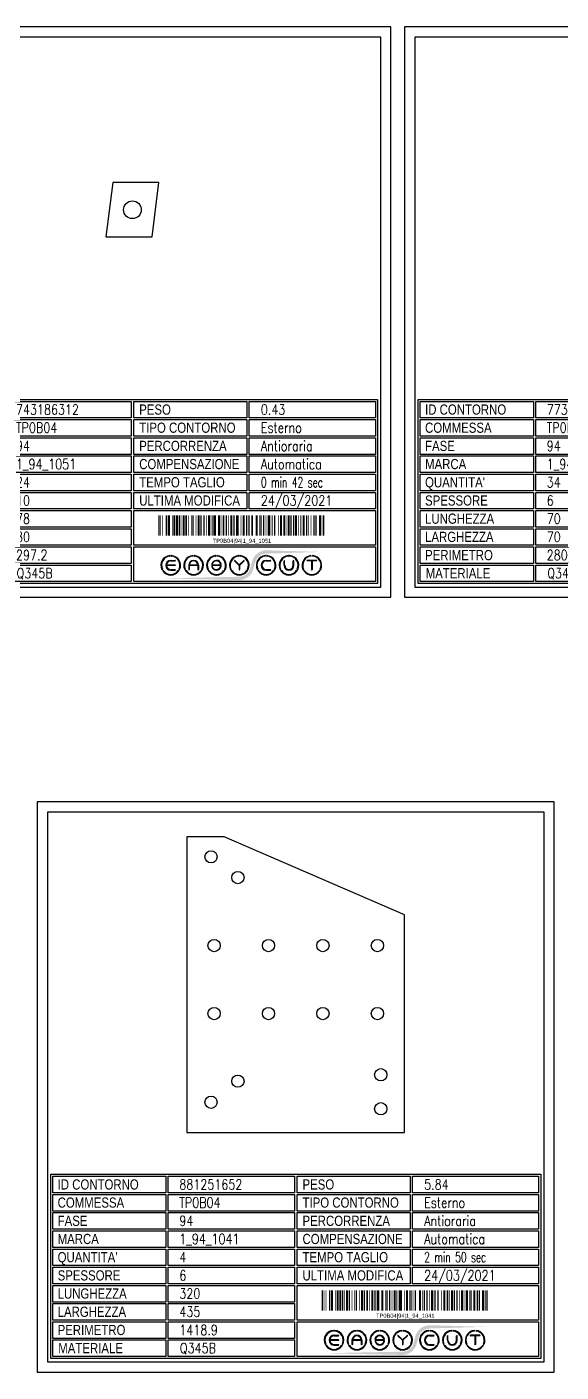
# Model space of a CAD drawing. Header units: millimetres. Extents: x -16874 to 48937, y 0 to 27575.
# Drawn here: x 10480 to 11265, y 983 to 2962 of the extents above; entities that cross this region are included whole.
import ezdxf
from ezdxf.enums import TextEntityAlignment as Align

# ---------------------------------------------------------------- set-up
doc = ezdxf.new("R2010")
doc.units = ezdxf.units.MM
doc.styles.add('EasyCutStyle', font='romans.shx', dxfattribs={"width": 0.8})
doc.styles.add('EasyCutStyle1', font='arial.ttf', dxfattribs={"width": 0.8})
doc.styles.get("Standard").update_dxf_attribs({"font": 'arial.ttf'})

# ---------------------------------------------------------------- blocks, each defined once
blk = doc.blocks.new('*U10')
at = {"color": 5}
blk.add_lwpolyline([(0, 0), (760, 0), (760, 839), (0, 839)], close=True, dxfattribs=at)
at = {"color": 7}
blk.add_lwpolyline([(15, 15), (745, 15), (745, 824), (15, 824)], close=True, dxfattribs=at)
at = {"color": 253}
blk.add_lwpolyline([(20, 291), (740, 291), (740, 20), (20, 20)], close=True, dxfattribs=at)
at = {"color": 2}
for points in [[(23, 288.1), (189.3, 288.1), (189.3, 263.7), (23, 263.7)], [(23, 288.1), (189.3, 288.1), (189.3, 263.7), (23, 263.7)], [(381.9, 288.1), (548.3, 288.1), (548.3, 263.7), (381.9, 263.7)], [(23, 261.4), (189.3, 261.4), (189.3, 237), (23, 237)], [(381.9, 261.4), (548.3, 261.4), (548.3, 237), (381.9, 237)], [(23, 234.6), (189.3, 234.6), (189.3, 210.2), (23, 210.2)], [(381.9, 234.6), (548.3, 234.6), (548.3, 210.2), (381.9, 210.2)], [(23, 207.9), (189.3, 207.9), (189.3, 183.4), (23, 183.4)], [(381.9, 207.9), (548.3, 207.9), (548.3, 183.4), (381.9, 183.4)], [(23, 181.1), (189.3, 181.1), (189.3, 156.7), (23, 156.7)], [(381.9, 181.1), (548.3, 181.1), (548.3, 156.7), (381.9, 156.7)], [(23, 154.3), (189.3, 154.3), (189.3, 129.9), (23, 129.9)], [(381.9, 154.3), (548.3, 154.3), (548.3, 129.9), (381.9, 129.9)], [(23, 127.6), (189.3, 127.6), (189.3, 103.1), (23, 103.1)], [(23, 100.8), (189.3, 100.8), (189.3, 76.4), (23, 76.4)], [(23, 74), (189.3, 74), (189.3, 49.6), (23, 49.6)], [(23, 47.3), (189.3, 47.3), (189.3, 22.9), (23, 22.9)]]:
    blk.add_lwpolyline(points, close=True, dxfattribs=at)
at = {"color": 1}
for points in [[(192.7, 288.1), (378.1, 288.1), (378.1, 263.7), (192.7, 263.7)], [(551.6, 288.1), (737, 288.1), (737, 263.7), (551.6, 263.7)], [(192.7, 261.4), (378.1, 261.4), (378.1, 237), (192.7, 237)], [(551.6, 261.4), (737, 261.4), (737, 237), (551.6, 237)], [(192.7, 234.6), (378.1, 234.6), (378.1, 210.2), (192.7, 210.2)], [(551.6, 234.6), (737, 234.6), (737, 210.2), (551.6, 210.2)], [(192.7, 207.9), (378.1, 207.9), (378.1, 183.4), (192.7, 183.4)], [(551.6, 207.9), (737, 207.9), (737, 183.4), (551.6, 183.4)], [(192.7, 181.1), (378.1, 181.1), (378.1, 156.7), (192.7, 156.7)], [(551.6, 181.1), (737, 181.1), (737, 156.7), (551.6, 156.7)], [(192.7, 154.3), (378.1, 154.3), (378.1, 129.9), (192.7, 129.9)], [(551.6, 154.3), (737, 154.3), (737, 129.9), (551.6, 129.9)], [(192.7, 127.6), (378.1, 127.6), (378.1, 103.1), (192.7, 103.1)], [(381.9, 127.6), (737, 127.6), (737, 76.4), (381.9, 76.4)], [(192.7, 100.8), (378.1, 100.8), (378.1, 76.4), (192.7, 76.4)], [(192.7, 74), (378.1, 74), (378.1, 49.6), (192.7, 49.6)], [(381.9, 74), (737, 74), (737, 22.9), (381.9, 22.9)], [(192.7, 47.3), (378.1, 47.3), (378.1, 22.9), (192.7, 22.9)]]:
    blk.add_lwpolyline(points, close=True, dxfattribs=at)
at = {"color": 161, "style": 'EasyCutStyle1', "width": 0.8}
for s, p in [('ID CONTORNO', (30.1, 268.6)), ('PESO', (390, 268.6)), ('COMMESSA', (30.1, 241.9)), ('TIPO CONTORNO', (390, 241.9)), ('FASE', (30.1, 215.1)), ('PERCORRENZA', (390, 215.1)), ('MARCA', (30.1, 188.4)), ('COMPENSAZIONE', (390, 188.4)), ("QUANTITA'", (30.1, 161.6)), ('TEMPO TAGLIO', (390, 161.6)), ('SPESSORE', (30.1, 134.8)), ('ULTIMA MODIFICA', (390, 134.8)), ('LUNGHEZZA', (30.1, 108.1)), ('LARGHEZZA', (30.1, 81.3)), ('PERIMETRO', (30.1, 54.5)), ('MATERIALE', (31, 27.8))]:
    blk.add_text(s, height=15, dxfattribs=at).set_placement(p)
at = {"style": 'EasyCutStyle'}
for tag, p, width in [('IDSHAPE', (208.9, 268.6), 0.8), ('WEIGTHSHAPE', (568.8, 268.6), 0.8), ('ORDERSHAPE', (208.9, 241.9), 0.8), ('TYPESHAPE', (568.8, 241.9), 0.8), ('PHASESHAPE', (208.9, 215.1), 0.8), ('JOUSHAPE', (568.8, 215.1), 0.8), ('MKSHAPE', (208.9, 188.4), 0.8), ('COMPSHAPE', (568.8, 188.4), 0.8), ('QTASHAPE', (208.9, 161.6), 0.8), ('TIMECUTSHAPE', (568.8, 161.6), 0.65), ('TKSHAPE', (208.9, 134.8), 0.8), ('LASTMODIFYSHAPE', (568.8, 134.8), 0.8), ('LENGTHSHAPE', (208.9, 108.1), 0.8), ('HEIGHTSHAPE', (208.9, 81.3), 0.8), ('PERIMETERSHAPE', (208.9, 54.5), 0.8), ('MATSHAPE', (209.8, 27.8), 0.8)]:
    blk.add_attdef(tag, p, '', height=15, dxfattribs=dict(at, width=width))
blk = doc.blocks.new('Logo')
h = blk.add_hatch(color=256)
h.set_gradient(color1=(255, 0, 0), color2=(255, 255, 0), tint=1)
h.paths.add_polyline_path([(20.5, 4.4, -0.339454), (37.1, 17.2), (118.6, 19.6), (37.1, 22, 0.339454), (15.8, 5.7), (13.2, -4.2, -0.339454), (-3.4, -16.9), (-118.2, -19.3), (-3.4, -21.7, 0.339454), (17.8, -5.4)])
for color, points in [(140, [(-115.9, -5.7, -1), (-116.7, -6.1, -0.520567), (-104.9, 14.3, -1), (-104.9, 13.5, 0.520567)]), (256, [(-97.3, 0.4), (-110, 0.4, -0.394366), (-103.7, 6.3), (-97.3, 6.3, 1), (-97.3, 7.2), (-103.7, 7.2, 1), (-103.7, -7.2), (-97.3, -7.2, 1), (-97.3, -6.3), (-103.7, -6.3, -0.394366), (-110, -0.4), (-97.3, -0.4, 1)]), (140, [(-91.4, -5.7, 1), (-90.6, -6.1, 0.520567), (-102.4, 14.3, 0.916853), (-102.6, 13.5, 0.043377), (-102.5, 13.5, -0.520567)]), (140, [(-82.3, -5.7, -1), (-83.1, -6.1, -0.520567), (-71.3, 14.3, -1), (-71.3, 13.5, 0.520567)]), (140, [(-57.8, -5.7, 1), (-57, -6.1, 0.520567), (-68.8, 14.3, 1), (-68.9, 13.5, -0.520567)]), (140, [(-48.7, -5.7, -1), (-49.5, -6.1, -0.520567), (-37.7, 14.3, -1), (-37.7, 13.5, 0.520567)]), (256, [(-31.2, -0.4, -0.486114), (-30.3, -1.5, -0.776377), (-42.6, -1.6, 1), (-43.4, -1.9, 0.776377), (-29.5, -1.7, 0.486114), (-31.2, 0.4), (-41.8, 0.4, -0.486114), (-42.6, 1.5, -0.776377), (-30.4, 1.6, 1), (-29.5, 1.9, 0.776377), (-43.5, 1.7, 0.486114), (-41.8, -0.4)]), (140, [(-24.2, -5.7, 1), (-23.4, -6.1, 0.520567), (-35.2, 14.3, 1), (-35.3, 13.5, -0.520567)]), (140, [(-15.1, -5.7, -1), (-15.9, -6.1, -0.520567), (-4.1, 14.3, -1), (-4.1, 13.5, 0.520567)]), (256, [(-9.3, 7.1, 1), (-10, 6.5), (-3.3, -0.2), (-3.3, -6.3, 1), (-2.4, -6.3), (-2.4, -0.2), (4.2, 6.5, 1), (3.6, 7.1), (-2.9, 0.6)]), (140, [(9.4, -5.7, 1), (10.2, -6.1, 0.520567), (-1.6, 14.3, 1), (-1.7, 13.5, -0.520567)]), (140, [(24.2, -5.7, -1), (23.4, -6.1, -0.520567), (35.2, 14.3, -1), (35.3, 13.5, 0.520567)]), (256, [(36.5, -7.2), (42.8, -7.2, 1), (42.8, -6.3), (36.5, -6.3, -1), (36.5, 6.3), (42.8, 6.3, 1), (42.8, 7.2), (36.5, 7.2, 1)]), (140, [(48.7, -5.7, 1), (49.5, -6.1, 0.520567), (37.7, 14.3, 1), (37.7, 13.5, -0.520567)]), (140, [(57.8, -5.7, -1), (57, -6.1, -0.520567), (68.8, 14.3, -1), (68.9, 13.5, 0.520567)]), (256, [(63.7, 0), (63.7, 6.3, 1), (62.9, 6.3), (62.9, 0, 1), (77.3, 0), (77.3, 6.3, 1), (76.4, 6.3), (76.4, 0, -1)]), (140, [(82.3, -5.7, 1), (83.1, -6.1, 0.520567), (71.3, 14.3, 1), (71.3, 13.5, -0.520567)]), (140, [(91.4, -5.7, -1), (90.6, -6.1, -0.520567), (102.4, 14.3, -1), (102.5, 13.5, 0.520567)]), (256, [(96.9, 7.2, 1), (96.9, 6.3), (103.2, 6.3), (103.2, -6.3, 1), (104.1, -6.3), (104.1, 6.3), (110.4, 6.3, 1), (110.4, 7.2)]), (140, [(115.9, -5.7, 1), (116.7, -6.1, 0.520567), (104.9, 14.3, 1), (104.9, 13.5, -0.520567)]), (140, [(-91.9, -8.3, 1), (-92.6, -7.8, -0.520567), (-114.8, -7.8, 1), (-115.5, -8.3, 0.520567)]), (140, [(-58.3, -8.3, 1), (-59, -7.8, -0.520567), (-81.2, -7.8, 1), (-81.9, -8.3, 0.520567)]), (140, [(-24.7, -8.3, 1), (-25.4, -7.8, -0.520567), (-47.6, -7.8, 1), (-48.3, -8.3, 0.520567)]), (140, [(8.9, -8.3, 1), (8.2, -7.8, -0.520567), (-14, -7.8, 1), (-14.7, -8.3, 0.520567)]), (140, [(48.3, -8.3, 1), (47.6, -7.8, -0.520567), (25.4, -7.8, 1), (24.7, -8.3, 0.520567)]), (140, [(81.9, -8.3, 1), (81.2, -7.8, -0.520567), (59, -7.8, 1), (58.3, -8.3, 0.520567)]), (140, [(115.5, -8.3, 1), (114.8, -7.8, -0.520567), (92.6, -7.8, 1), (91.9, -8.3, 0.520567)])]:
    blk.add_hatch(color=color).paths.add_polyline_path(points)
h = blk.add_hatch(color=256)
h.paths.add_polyline_path([(-63.7, -0.4), (-63.7, -6.3, 1), (-62.9, -6.3), (-62.9, 0, 1), (-77.3, 0), (-77.3, -6.3, 1), (-76.4, -6.3), (-76.4, -0.4)])
h.paths.add_polyline_path([(-76.4, 0.4, -0.933992), (-63.8, 0.4)], flags=16)
for p, q in [((-97.3, 0.4), (-110, 0.4)), ((-103.7, 7.2), (-97.3, 7.2)), ((-103.7, 6.3), (-97.3, 6.3)), ((-77.3, 0), (-77.3, -6.3)), ((-63.8, 0.4), (-76.4, 0.4)), ((-62.9, 0), (-62.9, -6.3)), ((-31.2, 0.4), (-41.8, 0.4)), ((-3.3, -0.2), (-10, 6.5)), ((-2.9, 0.6), (-9.3, 7.1)), ((-2.9, 0.6), (3.6, 7.1)), ((-2.4, -0.2), (4.2, 6.5)), ((36.5, 7.2), (42.8, 7.2)), ((36.5, 6.3), (42.8, 6.3)), ((62.9, 0), (62.9, 6.3)), ((63.7, 0), (63.7, 6.3)), ((76.4, 0), (76.4, 6.3)), ((77.3, 0), (77.3, 6.3)), ((110.4, 7.2), (96.9, 7.2)), ((103.2, 6.3), (96.9, 6.3)), ((103.2, 6.3), (103.2, -6.3)), ((104.1, 6.3), (104.1, -6.3)), ((110.4, 6.3), (104.1, 6.3)), ((-97.3, -0.4), (-110, -0.4)), ((-103.7, -6.3), (-97.3, -6.3)), ((-103.7, -7.2), (-97.3, -7.2)), ((-76.4, -0.4), (-76.4, -6.3)), ((-63.7, -0.4), (-76.4, -0.4)), ((-63.7, -0.4), (-63.7, -6.3)), ((-31.2, -0.4), (-41.8, -0.4)), ((-3.3, -0.2), (-3.3, -6.3)), ((-2.4, -0.2), (-2.4, -6.3)), ((36.5, -6.3), (42.8, -6.3)), ((36.5, -7.2), (42.8, -7.2))]:
    blk.add_line(p, q)
at = {"color": 140}
for centre, radius, start, end in [((-103.7, 0), 14.4, 95, 205), ((-103.7, 0), 13.5, 95, 205), ((-104.9, 13.9), 0.432, 275, 95), ((-102.5, 13.9), 0.432, 85, 265), ((-103.7, 0), 13.5, 335, 85), ((-103.7, 0), 14.4, 335, 85), ((-70.1, 0), 14.4, 95, 205), ((-70.1, 0), 13.5, 95, 205), ((-71.3, 13.9), 0.432, 275, 95), ((-68.9, 13.9), 0.432, 85, 265), ((-70.1, 0), 13.5, 335, 85), ((-70.1, 0), 14.4, 335, 85), ((-36.5, 0), 14.4, 95, 205), ((-36.5, 0), 13.5, 95, 205), ((-37.7, 13.9), 0.432, 275, 95), ((-35.3, 13.9), 0.432, 85, 265), ((-36.5, 0), 13.5, 335, 85), ((-36.5, 0), 14.4, 335, 85), ((-2.9, 0), 14.4, 95, 205), ((-2.9, 0), 13.5, 95, 205), ((-4.1, 13.9), 0.432, 275, 95), ((-1.7, 13.9), 0.432, 85, 265), ((-2.9, 0), 13.5, 335, 85), ((-2.9, 0), 14.4, 335, 85), ((36.5, 0), 14.4, 95, 205), ((36.5, 0), 13.5, 95, 205), ((35.3, 13.9), 0.432, 275, 95), ((37.7, 13.9), 0.432, 85, 265), ((36.5, 0), 14.4, 335, 85), ((36.5, 0), 13.5, 335, 85), ((70.1, 0), 14.4, 95, 205), ((70.1, 0), 13.5, 95, 205), ((68.9, 13.9), 0.432, 275, 95), ((71.3, 13.9), 0.432, 85, 265), ((70.1, 0), 14.4, 335, 85), ((70.1, 0), 13.5, 335, 85), ((103.7, 0), 14.4, 95, 205), ((103.7, 0), 13.5, 95, 205), ((102.5, 13.9), 0.432, 275, 95), ((104.9, 13.9), 0.432, 85, 265), ((103.7, 0), 14.4, 335, 85), ((103.7, 0), 13.5, 335, 85), ((-116.3, -5.9), 0.432, 205, 25), ((-115.1, -8), 0.432, 35, 215), ((-103.7, 0), 14.4, 215, 325), ((-103.7, 0), 13.5, 215, 325), ((-92.2, -8), 0.432, 325, 145), ((-91, -5.9), 0.432, 155, 335), ((-82.7, -5.9), 0.432, 205, 25), ((-81.5, -8), 0.432, 35, 215), ((-70.1, 0), 14.4, 215, 325), ((-70.1, 0), 13.5, 215, 325), ((-58.6, -8), 0.432, 325, 145), ((-57.4, -5.9), 0.432, 155, 335), ((-49.1, -5.9), 0.432, 205, 25), ((-47.9, -8), 0.432, 35, 215), ((-36.5, 0), 14.4, 215, 325), ((-36.5, 0), 13.5, 215, 325), ((-25, -8), 0.432, 325, 145), ((-23.8, -5.9), 0.432, 155, 335), ((-15.5, -5.9), 0.432, 205, 25), ((-14.3, -8), 0.432, 35, 215), ((-2.9, 0), 14.4, 215, 325), ((-2.9, 0), 13.5, 215, 325), ((8.6, -8), 0.432, 325, 145), ((9.8, -5.9), 0.432, 155, 335), ((23.8, -5.9), 0.432, 205, 25), ((25, -8), 0.432, 35, 215), ((36.5, 0), 14.4, 215, 325), ((36.5, 0), 13.5, 215, 325), ((47.9, -8), 0.432, 325, 145), ((49.1, -5.9), 0.432, 155, 335), ((57.4, -5.9), 0.432, 205, 25), ((58.6, -8), 0.432, 35, 215), ((70.1, 0), 14.4, 215, 325), ((70.1, 0), 13.5, 215, 325), ((81.5, -8), 0.432, 325, 145), ((82.7, -5.9), 0.432, 155, 335), ((91, -5.9), 0.432, 205, 25), ((92.2, -8), 0.432, 35, 215), ((103.7, 0), 14.4, 215, 325), ((103.7, 0), 13.5, 215, 325), ((115.1, -8), 0.432, 325, 145), ((116.3, -5.9), 0.432, 155, 335)]:
    blk.add_arc(centre, radius, start, end, dxfattribs=at)
for centre, radius, start, end in [((-103.7, 0), 7.2, 90, 270), ((-103.7, 0), 6.34, 90, 176.0904), ((-97.3, 6.8), 0.432, 270, 90), ((-97.3, 0), 0.432, 270, 90), ((-70.1, 0), 7.2, 0, 180), ((-70.1, 0), 6.34, 3.9096, 176.0904), ((-36.5, 0), 7.2, 15, 166.2998), ((-41.8, 1.3), 1.73, 166.2998, 270), ((-41.8, 1.3), 0.864, 166.2998, 270), ((-36.5, 0), 6.34, 15, 166.2998), ((-31.2, -1.3), 1.73, 346.2998, 90), ((-29.9, 1.8), 0.432, 195, 15), ((-9.6, 6.8), 0.432, 45, 225), ((3.9, 6.8), 0.432, 315, 135), ((36.5, 0), 7.2, 90, 270), ((36.5, 0), 6.34, 90, 270), ((42.8, 6.8), 0.432, 270, 90), ((63.3, 6.3), 0.432, 0, 180), ((70.1, 0), 7.2, 180, 0), ((70.1, 0), 6.34, 180, 0), ((76.8, 6.3), 0.432, 0, 180), ((96.9, 6.8), 0.432, 90, 270), ((110.4, 6.8), 0.432, 270, 90), ((-103.7, 0), 6.34, 183.9096, 270), ((-97.3, -6.8), 0.432, 270, 90), ((-76.8, -6.3), 0.432, 180, 0), ((-63.3, -6.3), 0.432, 180, 0), ((-43, -1.8), 0.432, 15, 195), ((-36.5, 0), 7.2, 195, 346.2998), ((-36.5, 0), 6.34, 195, 346.2998), ((-31.2, -1.3), 0.864, 346.2998, 90), ((-2.9, -6.3), 0.432, 180, 0), ((42.8, -6.8), 0.432, 270, 90), ((103.7, -6.3), 0.432, 180, 0)]:
    blk.add_arc(centre, radius, start, end)
blk = doc.blocks.new('BARCODE128_881251652', base_point=(11034.9, 1063.2))
at = {"linetype": 'Continuous'}
for points, const_width in [([(11035.9, 1063.2), (11035.9, 1093.2)], 2), ([(11038.4, 1063.2), (11038.4, 1093.2)], 1), ([(11041.4, 1063.2), (11041.4, 1093.2)], 1), ([(11046.9, 1063.2), (11046.9, 1093.2)], 2), ([(11050.4, 1063.2), (11050.4, 1093.2)], 3), ([(11055.4, 1063.2), (11055.4, 1093.2)], 1), ([(11058.4, 1063.2), (11058.4, 1093.2)], 3), ([(11062.4, 1063.2), (11062.4, 1093.2)], 3), ([(11065.9, 1063.2), (11065.9, 1093.2)], 2), ([(11068.4, 1063.2), (11068.4, 1093.2)], 1), ([(11072.4, 1063.2), (11072.4, 1093.2)], 3), ([(11075.9, 1063.2), (11075.9, 1093.2)], 2), ([(11079.4, 1063.2), (11079.4, 1093.2)], 1), ([(11083.4, 1063.2), (11083.4, 1093.2)], 1), ([(11085.9, 1063.2), (11085.9, 1093.2)], 2), ([(11090.4, 1063.2), (11090.4, 1093.2)], 1), ([(11094.4, 1063.2), (11094.4, 1093.2)], 3), ([(11097.9, 1063.2), (11097.9, 1093.2)], 2), ([(11101.9, 1063.2), (11101.9, 1093.2)], 2), ([(11105.4, 1063.2), (11105.4, 1093.2)], 1), ([(11109.4, 1063.2), (11109.4, 1093.2)], 3), ([(11112.4, 1063.2), (11112.4, 1093.2)], 1), ([(11114.4, 1063.2), (11114.4, 1093.2)], 1), ([(11117.9, 1063.2), (11117.9, 1093.2)], 4), ([(11124.4, 1063.2), (11124.4, 1093.2)], 3), ([(11128.4, 1063.2), (11128.4, 1093.2)], 1), ([(11130.9, 1063.2), (11130.9, 1093.2)], 2), ([(11134.9, 1063.2), (11134.9, 1093.2)], 2), ([(11138.4, 1063.2), (11138.4, 1093.2)], 1), ([(11142.4, 1063.2), (11142.4, 1093.2)], 3), ([(11145.4, 1063.2), (11145.4, 1093.2)], 1), ([(11147.4, 1063.2), (11147.4, 1093.2)], 1), ([(11150.9, 1063.2), (11150.9, 1093.2)], 4), ([(11156.4, 1063.2), (11156.4, 1093.2)], 1), ([(11160.4, 1063.2), (11160.4, 1093.2)], 3), ([(11164.9, 1063.2), (11164.9, 1093.2)], 2), ([(11167.4, 1063.2), (11167.4, 1093.2)], 1), ([(11169.4, 1063.2), (11169.4, 1093.2)], 1), ([(11172.9, 1063.2), (11172.9, 1093.2)], 2), ([(11179.4, 1063.2), (11179.4, 1093.2)], 3), ([(11183.4, 1063.2), (11183.4, 1093.2)], 1), ([(11185.9, 1063.2), (11185.9, 1093.2)], 2), ([(11189.9, 1063.2), (11189.9, 1093.2)], 2), ([(11193.4, 1063.2), (11193.4, 1093.2)], 1), ([(11197.4, 1063.2), (11197.4, 1093.2)], 3), ([(11200.4, 1063.2), (11200.4, 1093.2)], 1), ([(11202.4, 1063.2), (11202.4, 1093.2)], 1), ([(11205.9, 1063.2), (11205.9, 1093.2)], 2), ([(11211.4, 1063.2), (11211.4, 1093.2)], 1), ([(11215.4, 1063.2), (11215.4, 1093.2)], 3), ([(11219.9, 1063.2), (11219.9, 1093.2)], 2), ([(11222.4, 1063.2), (11222.4, 1093.2)], 1), ([(11226.4, 1063.2), (11226.4, 1093.2)], 3), ([(11229.9, 1063.2), (11229.9, 1093.2)], 2), ([(11233.9, 1063.2), (11233.9, 1093.2)], 2), ([(11237.4, 1063.2), (11237.4, 1093.2)], 1), ([(11241.4, 1063.2), (11241.4, 1093.2)], 3), ([(11244.4, 1063.2), (11244.4, 1093.2)], 1), ([(11248.4, 1063.2), (11248.4, 1093.2)], 3), ([(11252.9, 1063.2), (11252.9, 1093.2)], 2), ([(11255.4, 1063.2), (11255.4, 1093.2)], 1), ([(11259.4, 1063.2), (11259.4, 1093.2)], 3), ([(11263.9, 1063.2), (11263.9, 1093.2)], 2), ([(11266.9, 1063.2), (11266.9, 1093.2)], 2), ([(11272.4, 1063.2), (11272.4, 1093.2)], 3), ([(11275.4, 1063.2), (11275.4, 1093.2)], 1), ([(11277.9, 1063.2), (11277.9, 1093.2)], 2)]:
    blk.add_lwpolyline(points, dxfattribs=dict(at, const_width=const_width))
blk.add_text('TP0B04|94|1_94_1041', height=6).set_placement((11157.9, 1052.7), align=Align.CENTER)
blk = doc.blocks.new('BARCODE128_743186312', base_point=(10794.9, 2203.2))
at = {"linetype": 'Continuous'}
for points, const_width in [([(10795.9, 2203.2), (10795.9, 2233.2)], 2), ([(10798.4, 2203.2), (10798.4, 2233.2)], 1), ([(10801.4, 2203.2), (10801.4, 2233.2)], 1), ([(10806.9, 2203.2), (10806.9, 2233.2)], 2), ([(10810.4, 2203.2), (10810.4, 2233.2)], 3), ([(10815.4, 2203.2), (10815.4, 2233.2)], 1), ([(10818.4, 2203.2), (10818.4, 2233.2)], 3), ([(10822.4, 2203.2), (10822.4, 2233.2)], 3), ([(10825.9, 2203.2), (10825.9, 2233.2)], 2), ([(10828.4, 2203.2), (10828.4, 2233.2)], 1), ([(10832.4, 2203.2), (10832.4, 2233.2)], 3), ([(10835.9, 2203.2), (10835.9, 2233.2)], 2), ([(10839.4, 2203.2), (10839.4, 2233.2)], 1), ([(10843.4, 2203.2), (10843.4, 2233.2)], 1), ([(10845.9, 2203.2), (10845.9, 2233.2)], 2), ([(10850.4, 2203.2), (10850.4, 2233.2)], 1), ([(10854.4, 2203.2), (10854.4, 2233.2)], 3), ([(10857.9, 2203.2), (10857.9, 2233.2)], 2), ([(10861.9, 2203.2), (10861.9, 2233.2)], 2), ([(10865.4, 2203.2), (10865.4, 2233.2)], 1), ([(10869.4, 2203.2), (10869.4, 2233.2)], 3), ([(10872.4, 2203.2), (10872.4, 2233.2)], 1), ([(10874.4, 2203.2), (10874.4, 2233.2)], 1), ([(10877.9, 2203.2), (10877.9, 2233.2)], 4), ([(10884.4, 2203.2), (10884.4, 2233.2)], 3), ([(10888.4, 2203.2), (10888.4, 2233.2)], 1), ([(10890.9, 2203.2), (10890.9, 2233.2)], 2), ([(10894.9, 2203.2), (10894.9, 2233.2)], 2), ([(10898.4, 2203.2), (10898.4, 2233.2)], 1), ([(10902.4, 2203.2), (10902.4, 2233.2)], 3), ([(10905.4, 2203.2), (10905.4, 2233.2)], 1), ([(10907.4, 2203.2), (10907.4, 2233.2)], 1), ([(10910.9, 2203.2), (10910.9, 2233.2)], 4), ([(10916.4, 2203.2), (10916.4, 2233.2)], 1), ([(10920.4, 2203.2), (10920.4, 2233.2)], 3), ([(10924.9, 2203.2), (10924.9, 2233.2)], 2), ([(10927.4, 2203.2), (10927.4, 2233.2)], 1), ([(10929.4, 2203.2), (10929.4, 2233.2)], 1), ([(10932.9, 2203.2), (10932.9, 2233.2)], 2), ([(10939.4, 2203.2), (10939.4, 2233.2)], 3), ([(10943.4, 2203.2), (10943.4, 2233.2)], 1), ([(10945.9, 2203.2), (10945.9, 2233.2)], 2), ([(10949.9, 2203.2), (10949.9, 2233.2)], 2), ([(10953.4, 2203.2), (10953.4, 2233.2)], 1), ([(10957.4, 2203.2), (10957.4, 2233.2)], 3), ([(10960.4, 2203.2), (10960.4, 2233.2)], 1), ([(10962.4, 2203.2), (10962.4, 2233.2)], 1), ([(10965.9, 2203.2), (10965.9, 2233.2)], 2), ([(10971.4, 2203.2), (10971.4, 2233.2)], 1), ([(10975.4, 2203.2), (10975.4, 2233.2)], 3), ([(10979.9, 2203.2), (10979.9, 2233.2)], 2), ([(10982.4, 2203.2), (10982.4, 2233.2)], 1), ([(10986.4, 2203.2), (10986.4, 2233.2)], 3), ([(10989.9, 2203.2), (10989.9, 2233.2)], 2), ([(10993.9, 2203.2), (10993.9, 2233.2)], 2), ([(10997.4, 2203.2), (10997.4, 2233.2)], 3), ([(11001.4, 2203.2), (11001.4, 2233.2)], 1), ([(11004.4, 2203.2), (11004.4, 2233.2)], 1), ([(11008.4, 2203.2), (11008.4, 2233.2)], 3), ([(11012.9, 2203.2), (11012.9, 2233.2)], 2), ([(11015.4, 2203.2), (11015.4, 2233.2)], 1), ([(11019.4, 2203.2), (11019.4, 2233.2)], 1), ([(11023.9, 2203.2), (11023.9, 2233.2)], 2), ([(11026.9, 2203.2), (11026.9, 2233.2)], 2), ([(11032.4, 2203.2), (11032.4, 2233.2)], 3), ([(11035.4, 2203.2), (11035.4, 2233.2)], 1), ([(11037.9, 2203.2), (11037.9, 2233.2)], 2)]:
    blk.add_lwpolyline(points, dxfattribs=dict(at, const_width=const_width))
blk.add_text('TP0B04|94|1_94_1051', height=6).set_placement((10917.9, 2192.7), align=Align.CENTER)

msp = doc.modelspace()

# ---------------------------------------------------------------- linework, layer by layer
at = {"color": 2}
for points in [[(10595.9, 2653.2), (10663.9, 2653.2), (10673.9, 2733.2), (10605.9, 2733.2)], [(10714.9, 1335.7), (11034.9, 1335.7), (11034.9, 1655.7), (10769.9, 1770.7), (10714.9, 1770.7)]]:
    msp.add_lwpolyline(points, close=True, dxfattribs=at)
at = {"color": 4}
for centre, radius in [((10634.9, 2693.2), 13), ((10750.4, 1741.2), 9), ((10789.9, 1710.7), 9), ((10754.9, 1610.7), 9), ((10834.9, 1610.7), 9), ((10914.9, 1610.7), 9), ((10994.9, 1610.7), 9), ((10754.9, 1510.7), 9), ((10834.9, 1510.7), 9), ((10914.9, 1510.7), 9), ((10994.9, 1510.7), 9), ((10999.9, 1420.7), 9), ((10789.9, 1411.2), 9), ((10750.4, 1380.2), 9), ((10999.9, 1370.7), 9)]:
    msp.add_circle(centre, radius, dxfattribs=at)

# ---------------------------------------------------------------- block references
for p, values in [((10254.9, 2123.2), {'IDSHAPE': '743186312', 'ORDERSHAPE': 'TP0B04', 'PHASESHAPE': '94', 'MKSHAPE': '1_94_1051', 'TKSHAPE': '10', 'LENGTHSHAPE': '78', 'HEIGHTSHAPE': '80', 'MATSHAPE': 'Q345B', 'LASTMODIFYSHAPE': '24/03/2021', 'PERIMETERSHAPE': '297.2', 'WEIGTHSHAPE': '0.43', 'TYPESHAPE': 'Esterno', 'JOUSHAPE': 'Antioraria', 'COMPSHAPE': 'Automatica', 'TIMECUTSHAPE': '0 min 42 sec', 'QTASHAPE': '24'}), ((11034.9, 2123.2), {'IDSHAPE': '773483861', 'ORDERSHAPE': 'TP0B04', 'PHASESHAPE': '94', 'MKSHAPE': '1_94_1052', 'TKSHAPE': '6', 'LENGTHSHAPE': '70', 'HEIGHTSHAPE': '70', 'MATSHAPE': 'Q345B', 'LASTMODIFYSHAPE': '24/03/2021', 'PERIMETERSHAPE': '280', 'WEIGTHSHAPE': '0.23', 'TYPESHAPE': 'Esterno', 'JOUSHAPE': 'Antioraria', 'COMPSHAPE': 'Automatica', 'TIMECUTSHAPE': '0 min 34 sec', 'QTASHAPE': '34'}), ((10494.9, 983.2), {'IDSHAPE': '881251652', 'ORDERSHAPE': 'TP0B04', 'PHASESHAPE': '94', 'MKSHAPE': '1_94_1041', 'TKSHAPE': '6', 'LENGTHSHAPE': '320', 'HEIGHTSHAPE': '435', 'MATSHAPE': 'Q345B', 'LASTMODIFYSHAPE': '24/03/2021', 'PERIMETERSHAPE': '1418.9', 'WEIGTHSHAPE': '5.84', 'TYPESHAPE': 'Esterno', 'JOUSHAPE': 'Antioraria', 'COMPSHAPE': 'Automatica', 'TIMECUTSHAPE': '2 min 50 sec', 'QTASHAPE': '4'})]:
    msp.add_blockref('*U10', p).add_auto_attribs(values)
for name, p in [('BARCODE128_743186312', (10672.9, 2213.7)), ('Logo', (10794.9, 2170.2)), ('BARCODE128_881251652', (10912.9, 1073.7)), ('Logo', (11034.9, 1030.2))]:
    msp.add_blockref(name, p)

doc.saveas('drawing.dxf')
